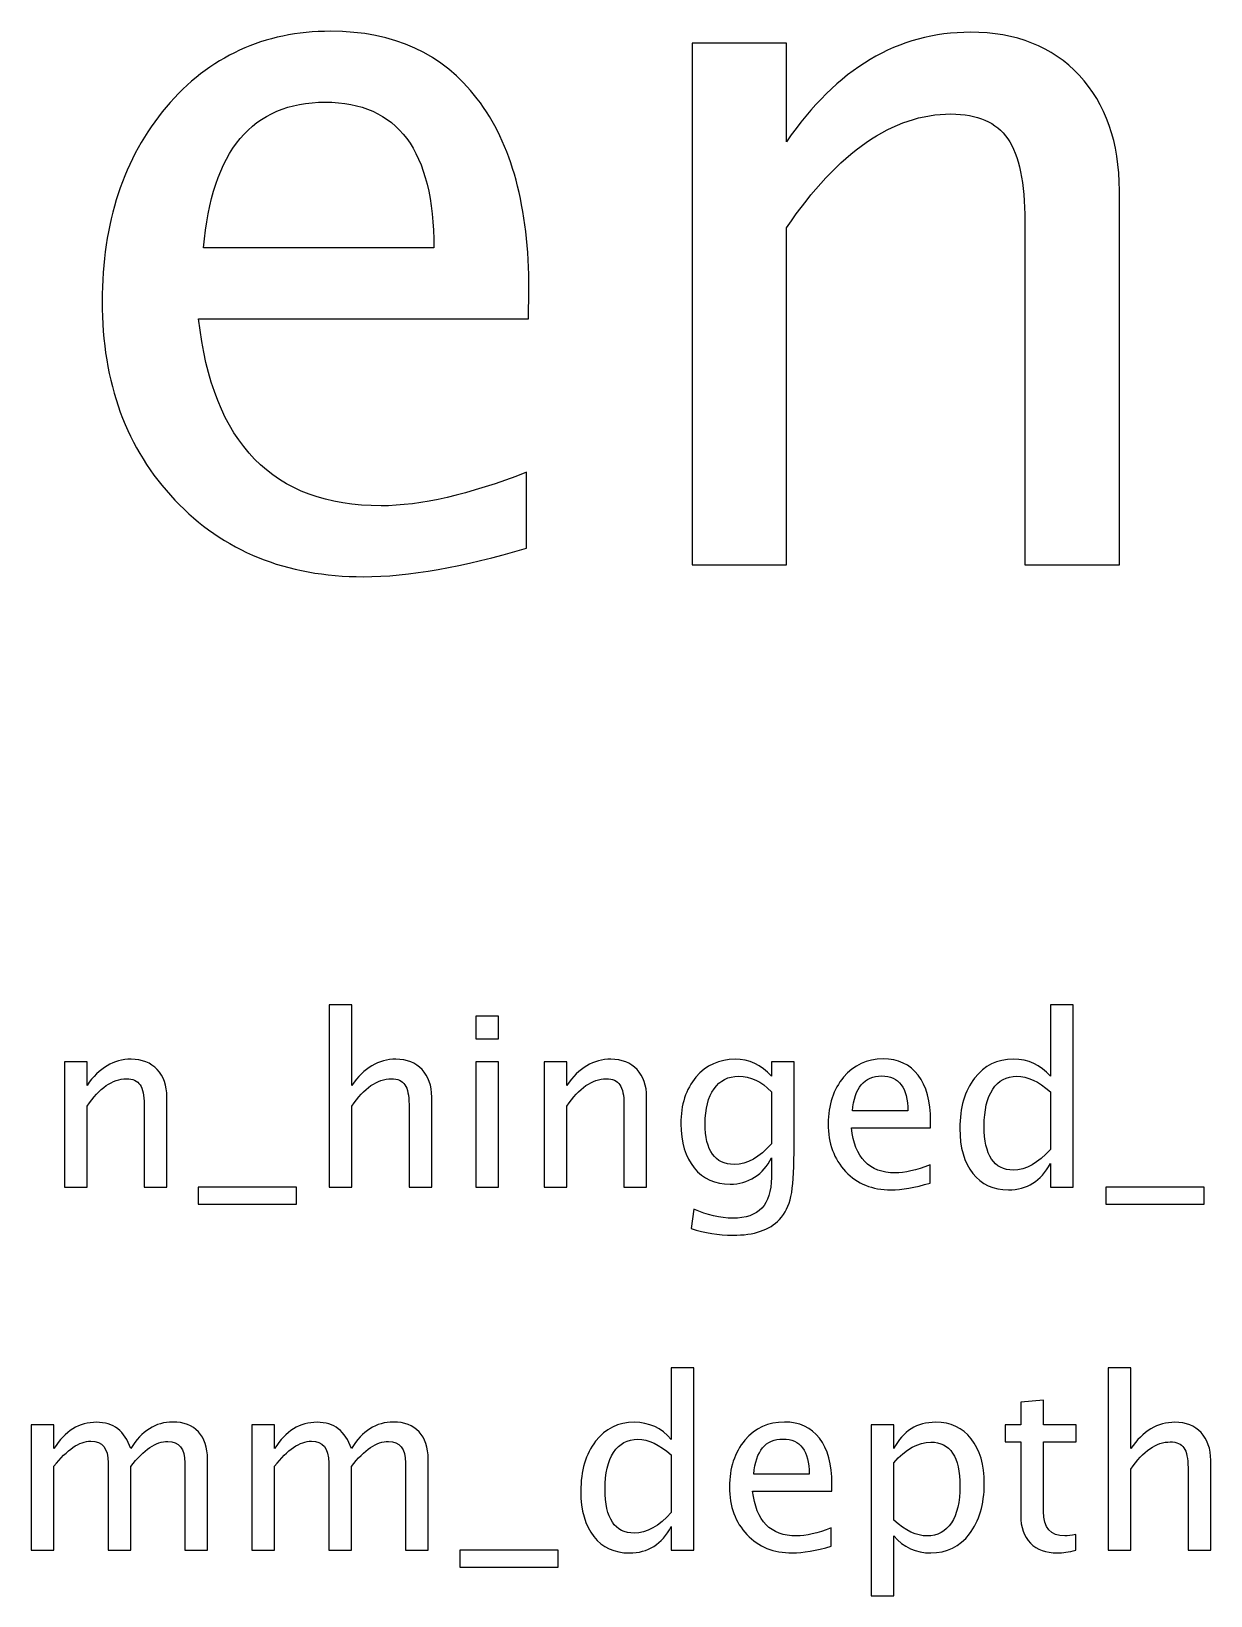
# Model space of a CAD drawing. Header units: centimetres. Extents: x -201 to 63, y -83 to 73.
# Drawn here: x -45.02 to -38.69, y 52.42 to 60.83 of the extents above; entities that cross this region are included whole.
import ezdxf

# ---------------------------------------------------------------- set-up
doc = ezdxf.new("R2010")
doc.units = ezdxf.units.CM
doc.header["$MEASUREMENT"] = 0
doc.layers.add('Layer 1', color=7, linetype='Continuous')

msp = doc.modelspace()

# ---------------------------------------------------------------- linework, layer by layer
at = {"layer": 'Layer 1'}
for points, knots in [([(-42.36255, 58.05002), (-42.70386, 57.94771), (-42.99579, 57.89656), (-43.2392, 57.89656), (-43.2392, 57.89656), (-43.6546, 57.89656), (-43.99238, 58.03414), (-44.25256, 58.30843), (-44.25256, 58.30843), (-44.51273, 58.58271), (-44.64326, 58.93814), (-44.64326, 59.37558), (-44.64326, 59.37558), (-44.64326, 59.7998), (-44.52861, 60.14817), (-44.29842, 60.42069), (-44.29842, 60.42069), (-44.06823, 60.69233), (-43.77366, 60.82815), (-43.41471, 60.82815), (-43.41471, 60.82815), (-43.07516, 60.82815), (-42.81234, 60.70732), (-42.62713, 60.46567), (-42.62713, 60.46567), (-42.44193, 60.22401), (-42.34932, 59.88182), (-42.34932, 59.4382), (-42.34932, 59.4382), (-42.34932, 59.4382), (-42.35197, 59.28298), (-42.35197, 59.28298), (-42.35197, 59.28298), (-42.35197, 59.28298), (-44.12468, 59.28298), (-44.12468, 59.28298), (-44.12468, 59.28298), (-44.05059, 58.6127), (-43.72339, 58.27756), (-43.14395, 58.27756), (-43.14395, 58.27756), (-42.9314, 58.27756), (-42.67123, 58.33753), (-42.36255, 58.45748), (-42.36255, 58.45748), (-42.36255, 58.45748), (-42.36255, 58.05002), (-42.36255, 58.05002)], [0, 0, 0, 0, 0.0769231, 0.0769231, 0.0769231, 0.0769231, 0.1538462, 0.1538462, 0.1538462, 0.1538462, 0.2307692, 0.2307692, 0.2307692, 0.2307692, 0.3076923, 0.3076923, 0.3076923, 0.3076923, 0.3846154, 0.3846154, 0.3846154, 0.3846154, 0.4615385, 0.4615385, 0.4615385, 0.4615385, 0.5384615, 0.5384615, 0.5384615, 0.5384615, 0.6153846, 0.6153846, 0.6153846, 0.6153846, 0.6923077, 0.6923077, 0.6923077, 0.6923077, 0.7692308, 0.7692308, 0.7692308, 0.7692308, 0.8461538, 0.8461538, 0.8461538, 0.8461538, 1, 1, 1, 1]), ([(-41.47267, 57.96006), (-41.47267, 57.96006), (-41.47267, 60.76465), (-41.47267, 60.76465), (-41.47267, 60.76465), (-41.47267, 60.76465), (-40.96467, 60.76465), (-40.96467, 60.76465), (-40.96467, 60.76465), (-40.96467, 60.76465), (-40.96467, 60.2346), (-40.96467, 60.2346), (-40.96467, 60.2346), (-40.69568, 60.62706), (-40.36583, 60.82285), (-39.97601, 60.82285), (-39.97601, 60.82285), (-39.73083, 60.82285), (-39.53592, 60.74612), (-39.39216, 60.59178), (-39.39216, 60.59178), (-39.2484, 60.43833), (-39.17608, 60.23107), (-39.17608, 59.97178), (-39.17608, 59.97178), (-39.17608, 59.97178), (-39.17608, 57.96006), (-39.17608, 57.96006), (-39.17608, 57.96006), (-39.17608, 57.96006), (-39.68409, 57.96006), (-39.68409, 57.96006), (-39.68409, 57.96006), (-39.68409, 57.96006), (-39.68409, 59.80597), (-39.68409, 59.80597), (-39.68409, 59.80597), (-39.68409, 60.01411), (-39.71495, 60.16228), (-39.77581, 60.25047), (-39.77581, 60.25047), (-39.83754, 60.33955), (-39.93897, 60.38364), (-40.08096, 60.38364), (-40.08096, 60.38364), (-40.39317, 60.38364), (-40.68774, 60.17992), (-40.96467, 59.77246), (-40.96467, 59.77246), (-40.96467, 59.77246), (-40.96467, 57.96006), (-40.96467, 57.96006), (-40.96467, 57.96006), (-40.96467, 57.96006), (-41.47267, 57.96006), (-41.47267, 57.96006)], [0, 0, 0, 0, 0.0666667, 0.0666667, 0.0666667, 0.0666667, 0.1333333, 0.1333333, 0.1333333, 0.1333333, 0.2, 0.2, 0.2, 0.2, 0.2666667, 0.2666667, 0.2666667, 0.2666667, 0.3333333, 0.3333333, 0.3333333, 0.3333333, 0.4, 0.4, 0.4, 0.4, 0.4666667, 0.4666667, 0.4666667, 0.4666667, 0.5333333, 0.5333333, 0.5333333, 0.5333333, 0.6, 0.6, 0.6, 0.6, 0.6666667, 0.6666667, 0.6666667, 0.6666667, 0.7333333, 0.7333333, 0.7333333, 0.7333333, 0.8, 0.8, 0.8, 0.8, 0.8666667, 0.8666667, 0.8666667, 0.8666667, 1, 1, 1, 1]), ([(-44.09822, 59.66398), (-44.09822, 59.66398), (-42.85997, 59.66398), (-42.85997, 59.66398), (-42.85997, 59.66398), (-42.85997, 60.18609), (-43.05488, 60.44714), (-43.44381, 60.44714), (-43.44381, 60.44714), (-43.8354, 60.44714), (-44.05324, 60.18609), (-44.09822, 59.66398)], [0, 0, 0, 0, 0.25, 0.25, 0.25, 0.25, 0.5, 0.5, 0.5, 0.5, 1, 1, 1, 1]), ([(-43.42308, 54.61574), (-43.42308, 54.61574), (-43.42308, 55.59491), (-43.42308, 55.59491), (-43.42308, 55.59491), (-43.42308, 55.59491), (-43.30116, 55.59491), (-43.30116, 55.59491), (-43.30116, 55.59491), (-43.30116, 55.59491), (-43.30116, 55.16163), (-43.30116, 55.16163), (-43.30116, 55.16163), (-43.2366, 55.25582), (-43.15744, 55.30281), (-43.06388, 55.30281), (-43.06388, 55.30281), (-43.00504, 55.30281), (-42.95826, 55.2844), (-42.92376, 55.24735), (-42.92376, 55.24735), (-42.88926, 55.21052), (-42.8719, 55.16078), (-42.8719, 55.09855), (-42.8719, 55.09855), (-42.8719, 55.09855), (-42.8719, 54.61574), (-42.8719, 54.61574), (-42.8719, 54.61574), (-42.8719, 54.61574), (-42.99382, 54.61574), (-42.99382, 54.61574), (-42.99382, 54.61574), (-42.99382, 54.61574), (-42.99382, 55.05876), (-42.99382, 55.05876), (-42.99382, 55.05876), (-42.99382, 55.10871), (-43.00123, 55.14427), (-43.01583, 55.16544), (-43.01583, 55.16544), (-43.03065, 55.18682), (-43.05499, 55.1974), (-43.08907, 55.1974), (-43.08907, 55.1974), (-43.164, 55.1974), (-43.2347, 55.14851), (-43.30116, 55.05072), (-43.30116, 55.05072), (-43.30116, 55.05072), (-43.30116, 54.61574), (-43.30116, 54.61574), (-43.30116, 54.61574), (-43.30116, 54.61574), (-43.42308, 54.61574), (-43.42308, 54.61574)], [0, 0, 0, 0, 0.0666667, 0.0666667, 0.0666667, 0.0666667, 0.1333333, 0.1333333, 0.1333333, 0.1333333, 0.2, 0.2, 0.2, 0.2, 0.2666667, 0.2666667, 0.2666667, 0.2666667, 0.3333333, 0.3333333, 0.3333333, 0.3333333, 0.4, 0.4, 0.4, 0.4, 0.4666667, 0.4666667, 0.4666667, 0.4666667, 0.5333333, 0.5333333, 0.5333333, 0.5333333, 0.6, 0.6, 0.6, 0.6, 0.6666667, 0.6666667, 0.6666667, 0.6666667, 0.7333333, 0.7333333, 0.7333333, 0.7333333, 0.8, 0.8, 0.8, 0.8, 0.8666667, 0.8666667, 0.8666667, 0.8666667, 1, 1, 1, 1]), ([(-39.54703, 54.61574), (-39.54703, 54.61574), (-39.54703, 54.74211), (-39.54703, 54.74211), (-39.54703, 54.74211), (-39.59677, 54.6477), (-39.6717, 54.6005), (-39.77182, 54.6005), (-39.77182, 54.6005), (-39.8531, 54.6005), (-39.91702, 54.62992), (-39.96359, 54.68898), (-39.96359, 54.68898), (-40.01016, 54.74803), (-40.03344, 54.82868), (-40.03344, 54.93091), (-40.03344, 54.93091), (-40.03344, 55.04267), (-40.00698, 55.13263), (-39.95428, 55.20079), (-39.95428, 55.20079), (-39.90136, 55.26873), (-39.83193, 55.30281), (-39.74578, 55.30281), (-39.74578, 55.30281), (-39.66599, 55.30281), (-39.59952, 55.27233), (-39.54703, 55.21116), (-39.54703, 55.21116), (-39.54703, 55.21116), (-39.54703, 55.59491), (-39.54703, 55.59491), (-39.54703, 55.59491), (-39.54703, 55.59491), (-39.42511, 55.59491), (-39.42511, 55.59491), (-39.42511, 55.59491), (-39.42511, 55.59491), (-39.42511, 54.61574), (-39.42511, 54.61574), (-39.42511, 54.61574), (-39.42511, 54.61574), (-39.54703, 54.61574), (-39.54703, 54.61574)], [0, 0, 0, 0, 0.0833333, 0.0833333, 0.0833333, 0.0833333, 0.1666667, 0.1666667, 0.1666667, 0.1666667, 0.25, 0.25, 0.25, 0.25, 0.3333333, 0.3333333, 0.3333333, 0.3333333, 0.4166667, 0.4166667, 0.4166667, 0.4166667, 0.5, 0.5, 0.5, 0.5, 0.5833333, 0.5833333, 0.5833333, 0.5833333, 0.6666667, 0.6666667, 0.6666667, 0.6666667, 0.75, 0.75, 0.75, 0.75, 0.8333333, 0.8333333, 0.8333333, 0.8333333, 1, 1, 1, 1]), ([(-42.63483, 55.41203), (-42.63483, 55.41203), (-42.63483, 55.53395), (-42.63483, 55.53395), (-42.63483, 55.53395), (-42.63483, 55.53395), (-42.51291, 55.53395), (-42.51291, 55.53395), (-42.51291, 55.53395), (-42.51291, 55.53395), (-42.51291, 55.41203), (-42.51291, 55.41203), (-42.51291, 55.41203), (-42.51291, 55.41203), (-42.63483, 55.41203), (-42.63483, 55.41203)], [0, 0, 0, 0, 0.2, 0.2, 0.2, 0.2, 0.4, 0.4, 0.4, 0.4, 0.6, 0.6, 0.6, 0.6, 1, 1, 1, 1]), ([(-44.84633, 54.61574), (-44.84633, 54.61574), (-44.84633, 55.28884), (-44.84633, 55.28884), (-44.84633, 55.28884), (-44.84633, 55.28884), (-44.72441, 55.28884), (-44.72441, 55.28884), (-44.72441, 55.28884), (-44.72441, 55.28884), (-44.72441, 55.16163), (-44.72441, 55.16163), (-44.72441, 55.16163), (-44.65985, 55.25582), (-44.58069, 55.30281), (-44.48713, 55.30281), (-44.48713, 55.30281), (-44.42829, 55.30281), (-44.38151, 55.2844), (-44.34701, 55.24735), (-44.34701, 55.24735), (-44.31251, 55.21052), (-44.29515, 55.16078), (-44.29515, 55.09855), (-44.29515, 55.09855), (-44.29515, 55.09855), (-44.29515, 54.61574), (-44.29515, 54.61574), (-44.29515, 54.61574), (-44.29515, 54.61574), (-44.41707, 54.61574), (-44.41707, 54.61574), (-44.41707, 54.61574), (-44.41707, 54.61574), (-44.41707, 55.05876), (-44.41707, 55.05876), (-44.41707, 55.05876), (-44.41707, 55.10871), (-44.42448, 55.14427), (-44.43908, 55.16544), (-44.43908, 55.16544), (-44.4539, 55.18682), (-44.47824, 55.1974), (-44.51232, 55.1974), (-44.51232, 55.1974), (-44.58725, 55.1974), (-44.65795, 55.14851), (-44.72441, 55.05072), (-44.72441, 55.05072), (-44.72441, 55.05072), (-44.72441, 54.61574), (-44.72441, 54.61574), (-44.72441, 54.61574), (-44.72441, 54.61574), (-44.84633, 54.61574), (-44.84633, 54.61574)], [0, 0, 0, 0, 0.0666667, 0.0666667, 0.0666667, 0.0666667, 0.1333333, 0.1333333, 0.1333333, 0.1333333, 0.2, 0.2, 0.2, 0.2, 0.2666667, 0.2666667, 0.2666667, 0.2666667, 0.3333333, 0.3333333, 0.3333333, 0.3333333, 0.4, 0.4, 0.4, 0.4, 0.4666667, 0.4666667, 0.4666667, 0.4666667, 0.5333333, 0.5333333, 0.5333333, 0.5333333, 0.6, 0.6, 0.6, 0.6, 0.6666667, 0.6666667, 0.6666667, 0.6666667, 0.7333333, 0.7333333, 0.7333333, 0.7333333, 0.8, 0.8, 0.8, 0.8, 0.8666667, 0.8666667, 0.8666667, 0.8666667, 1, 1, 1, 1]), ([(-42.63483, 54.61574), (-42.63483, 54.61574), (-42.63483, 55.28884), (-42.63483, 55.28884), (-42.63483, 55.28884), (-42.63483, 55.28884), (-42.51291, 55.28884), (-42.51291, 55.28884), (-42.51291, 55.28884), (-42.51291, 55.28884), (-42.51291, 54.61574), (-42.51291, 54.61574), (-42.51291, 54.61574), (-42.51291, 54.61574), (-42.63483, 54.61574), (-42.63483, 54.61574)], [0, 0, 0, 0, 0.2, 0.2, 0.2, 0.2, 0.4, 0.4, 0.4, 0.4, 0.6, 0.6, 0.6, 0.6, 1, 1, 1, 1]), ([(-42.2678, 54.61574), (-42.2678, 54.61574), (-42.2678, 55.28884), (-42.2678, 55.28884), (-42.2678, 55.28884), (-42.2678, 55.28884), (-42.14588, 55.28884), (-42.14588, 55.28884), (-42.14588, 55.28884), (-42.14588, 55.28884), (-42.14588, 55.16163), (-42.14588, 55.16163), (-42.14588, 55.16163), (-42.08132, 55.25582), (-42.00216, 55.30281), (-41.9086, 55.30281), (-41.9086, 55.30281), (-41.84976, 55.30281), (-41.80298, 55.2844), (-41.76848, 55.24735), (-41.76848, 55.24735), (-41.73398, 55.21052), (-41.71662, 55.16078), (-41.71662, 55.09855), (-41.71662, 55.09855), (-41.71662, 55.09855), (-41.71662, 54.61574), (-41.71662, 54.61574), (-41.71662, 54.61574), (-41.71662, 54.61574), (-41.83854, 54.61574), (-41.83854, 54.61574), (-41.83854, 54.61574), (-41.83854, 54.61574), (-41.83854, 55.05876), (-41.83854, 55.05876), (-41.83854, 55.05876), (-41.83854, 55.10871), (-41.84595, 55.14427), (-41.86055, 55.16544), (-41.86055, 55.16544), (-41.87537, 55.18682), (-41.89971, 55.1974), (-41.93379, 55.1974), (-41.93379, 55.1974), (-42.00872, 55.1974), (-42.07942, 55.14851), (-42.14588, 55.05072), (-42.14588, 55.05072), (-42.14588, 55.05072), (-42.14588, 54.61574), (-42.14588, 54.61574), (-42.14588, 54.61574), (-42.14588, 54.61574), (-42.2678, 54.61574), (-42.2678, 54.61574)], [0, 0, 0, 0, 0.0666667, 0.0666667, 0.0666667, 0.0666667, 0.1333333, 0.1333333, 0.1333333, 0.1333333, 0.2, 0.2, 0.2, 0.2, 0.2666667, 0.2666667, 0.2666667, 0.2666667, 0.3333333, 0.3333333, 0.3333333, 0.3333333, 0.4, 0.4, 0.4, 0.4, 0.4666667, 0.4666667, 0.4666667, 0.4666667, 0.5333333, 0.5333333, 0.5333333, 0.5333333, 0.6, 0.6, 0.6, 0.6, 0.6666667, 0.6666667, 0.6666667, 0.6666667, 0.7333333, 0.7333333, 0.7333333, 0.7333333, 0.8, 0.8, 0.8, 0.8, 0.8666667, 0.8666667, 0.8666667, 0.8666667, 1, 1, 1, 1]), ([(-41.47701, 54.39222), (-41.47701, 54.39222), (-41.46262, 54.49763), (-41.46262, 54.49763), (-41.46262, 54.49763), (-41.39192, 54.46461), (-41.32186, 54.4481), (-41.25264, 54.4481), (-41.25264, 54.4481), (-41.11527, 54.4481), (-41.04648, 54.52091), (-41.04648, 54.66633), (-41.04648, 54.66633), (-41.04648, 54.66633), (-41.04648, 54.77216), (-41.04648, 54.77216), (-41.04648, 54.77216), (-41.06765, 54.7275), (-41.0977, 54.693), (-41.13686, 54.66823), (-41.13686, 54.66823), (-41.17602, 54.64347), (-41.21962, 54.63098), (-41.26767, 54.63098), (-41.26767, 54.63098), (-41.34916, 54.63098), (-41.41372, 54.66019), (-41.46135, 54.71861), (-41.46135, 54.71861), (-41.50897, 54.77703), (-41.53289, 54.85619), (-41.53289, 54.9561), (-41.53289, 54.9561), (-41.53289, 55.05834), (-41.5058, 55.14173), (-41.45161, 55.20629), (-41.45161, 55.20629), (-41.39721, 55.27064), (-41.32715, 55.30281), (-41.241, 55.30281), (-41.241, 55.30281), (-41.16565, 55.30281), (-41.10067, 55.27233), (-41.04648, 55.21116), (-41.04648, 55.21116), (-41.04648, 55.21116), (-41.04648, 55.28884), (-41.04648, 55.28884), (-41.04648, 55.28884), (-41.04648, 55.28884), (-40.92456, 55.28884), (-40.92456, 55.28884), (-40.92456, 55.28884), (-40.92456, 55.28884), (-40.92456, 54.79947), (-40.92456, 54.79947), (-40.92456, 54.79947), (-40.92456, 54.69427), (-40.93006, 54.61638), (-40.94107, 54.56579), (-40.94107, 54.56579), (-40.95186, 54.5152), (-40.97261, 54.47371), (-41.00266, 54.44154), (-41.00266, 54.44154), (-41.056, 54.38502), (-41.1394, 54.35666), (-41.25264, 54.35666), (-41.25264, 54.35666), (-41.33032, 54.35666), (-41.40504, 54.36851), (-41.47701, 54.39222)], [0, 0, 0, 0, 0.0526316, 0.0526316, 0.0526316, 0.0526316, 0.1052632, 0.1052632, 0.1052632, 0.1052632, 0.1578947, 0.1578947, 0.1578947, 0.1578947, 0.2105263, 0.2105263, 0.2105263, 0.2105263, 0.2631579, 0.2631579, 0.2631579, 0.2631579, 0.3157895, 0.3157895, 0.3157895, 0.3157895, 0.3684211, 0.3684211, 0.3684211, 0.3684211, 0.4210526, 0.4210526, 0.4210526, 0.4210526, 0.4736842, 0.4736842, 0.4736842, 0.4736842, 0.5263158, 0.5263158, 0.5263158, 0.5263158, 0.5789474, 0.5789474, 0.5789474, 0.5789474, 0.6315789, 0.6315789, 0.6315789, 0.6315789, 0.6842105, 0.6842105, 0.6842105, 0.6842105, 0.7368421, 0.7368421, 0.7368421, 0.7368421, 0.7894737, 0.7894737, 0.7894737, 0.7894737, 0.8421053, 0.8421053, 0.8421053, 0.8421053, 0.8947368, 0.8947368, 0.8947368, 0.8947368, 1, 1, 1, 1]), ([(-40.19367, 54.63733), (-40.27558, 54.61278), (-40.34565, 54.6005), (-40.40407, 54.6005), (-40.40407, 54.6005), (-40.50376, 54.6005), (-40.58483, 54.63352), (-40.64727, 54.69935), (-40.64727, 54.69935), (-40.70971, 54.76518), (-40.74104, 54.85048), (-40.74104, 54.95547), (-40.74104, 54.95547), (-40.74104, 55.05728), (-40.71352, 55.14089), (-40.65828, 55.20629), (-40.65828, 55.20629), (-40.60303, 55.27148), (-40.53234, 55.30408), (-40.44619, 55.30408), (-40.44619, 55.30408), (-40.3647, 55.30408), (-40.30162, 55.27508), (-40.25717, 55.21709), (-40.25717, 55.21709), (-40.21272, 55.15909), (-40.19049, 55.07696), (-40.19049, 54.97049), (-40.19049, 54.97049), (-40.19049, 54.97049), (-40.19113, 54.93324), (-40.19113, 54.93324), (-40.19113, 54.93324), (-40.19113, 54.93324), (-40.61658, 54.93324), (-40.61658, 54.93324), (-40.61658, 54.93324), (-40.5988, 54.77237), (-40.52027, 54.69194), (-40.38121, 54.69194), (-40.38121, 54.69194), (-40.33019, 54.69194), (-40.26775, 54.70633), (-40.19367, 54.73512), (-40.19367, 54.73512), (-40.19367, 54.73512), (-40.19367, 54.63733), (-40.19367, 54.63733)], [0, 0, 0, 0, 0.0769231, 0.0769231, 0.0769231, 0.0769231, 0.1538462, 0.1538462, 0.1538462, 0.1538462, 0.2307692, 0.2307692, 0.2307692, 0.2307692, 0.3076923, 0.3076923, 0.3076923, 0.3076923, 0.3846154, 0.3846154, 0.3846154, 0.3846154, 0.4615385, 0.4615385, 0.4615385, 0.4615385, 0.5384615, 0.5384615, 0.5384615, 0.5384615, 0.6153846, 0.6153846, 0.6153846, 0.6153846, 0.6923077, 0.6923077, 0.6923077, 0.6923077, 0.7692308, 0.7692308, 0.7692308, 0.7692308, 0.8461538, 0.8461538, 0.8461538, 0.8461538, 1, 1, 1, 1]), ([(-41.04648, 54.84857), (-41.04648, 54.84857), (-41.04648, 55.12776), (-41.04648, 55.12776), (-41.04648, 55.12776), (-41.10024, 55.18343), (-41.15887, 55.21137), (-41.22216, 55.21137), (-41.22216, 55.21137), (-41.27847, 55.21137), (-41.32249, 55.18893), (-41.35424, 55.14385), (-41.35424, 55.14385), (-41.3862, 55.09898), (-41.40208, 55.03653), (-41.40208, 54.95695), (-41.40208, 54.95695), (-41.40208, 54.81069), (-41.35022, 54.73766), (-41.24629, 54.73766), (-41.24629, 54.73766), (-41.1756, 54.73766), (-41.10892, 54.7747), (-41.04648, 54.84857)], [0, 0, 0, 0, 0.1428571, 0.1428571, 0.1428571, 0.1428571, 0.2857143, 0.2857143, 0.2857143, 0.2857143, 0.4285714, 0.4285714, 0.4285714, 0.4285714, 0.5714286, 0.5714286, 0.5714286, 0.5714286, 0.7142857, 0.7142857, 0.7142857, 0.7142857, 1, 1, 1, 1]), ([(-40.61023, 55.02468), (-40.61023, 55.02468), (-40.31305, 55.02468), (-40.31305, 55.02468), (-40.31305, 55.02468), (-40.31305, 55.14999), (-40.35983, 55.21264), (-40.45317, 55.21264), (-40.45317, 55.21264), (-40.54715, 55.21264), (-40.59943, 55.14999), (-40.61023, 55.02468)], [0, 0, 0, 0, 0.25, 0.25, 0.25, 0.25, 0.5, 0.5, 0.5, 0.5, 1, 1, 1, 1]), ([(-39.54703, 55.12776), (-39.61032, 55.18343), (-39.67022, 55.21137), (-39.72695, 55.21137), (-39.72695, 55.21137), (-39.78283, 55.21137), (-39.82601, 55.18809), (-39.8567, 55.14131), (-39.8567, 55.14131), (-39.88739, 55.09474), (-39.90263, 55.0287), (-39.90263, 54.94319), (-39.90263, 54.94319), (-39.90263, 54.78592), (-39.85056, 54.70718), (-39.74621, 54.70718), (-39.74621, 54.70718), (-39.67847, 54.70718), (-39.61201, 54.74422), (-39.54703, 54.81809), (-39.54703, 54.81809), (-39.54703, 54.81809), (-39.54703, 55.12776), (-39.54703, 55.12776)], [0, 0, 0, 0, 0.1428571, 0.1428571, 0.1428571, 0.1428571, 0.2857143, 0.2857143, 0.2857143, 0.2857143, 0.4285714, 0.4285714, 0.4285714, 0.4285714, 0.5714286, 0.5714286, 0.5714286, 0.5714286, 0.7142857, 0.7142857, 0.7142857, 0.7142857, 1, 1, 1, 1]), ([(-44.12666, 54.5243), (-44.12666, 54.5243), (-44.12666, 54.61574), (-44.12666, 54.61574), (-44.12666, 54.61574), (-44.12666, 54.61574), (-43.59834, 54.61574), (-43.59834, 54.61574), (-43.59834, 54.61574), (-43.59834, 54.61574), (-43.59834, 54.5243), (-43.59834, 54.5243), (-43.59834, 54.5243), (-43.59834, 54.5243), (-44.12666, 54.5243), (-44.12666, 54.5243)], [0, 0, 0, 0, 0.2, 0.2, 0.2, 0.2, 0.4, 0.4, 0.4, 0.4, 0.6, 0.6, 0.6, 0.6, 1, 1, 1, 1]), ([(-39.24943, 54.5243), (-39.24943, 54.5243), (-39.24943, 54.61574), (-39.24943, 54.61574), (-39.24943, 54.61574), (-39.24943, 54.61574), (-38.72111, 54.61574), (-38.72111, 54.61574), (-38.72111, 54.61574), (-38.72111, 54.61574), (-38.72111, 54.5243), (-38.72111, 54.5243), (-38.72111, 54.5243), (-38.72111, 54.5243), (-39.24943, 54.5243), (-39.24943, 54.5243)], [0, 0, 0, 0, 0.2, 0.2, 0.2, 0.2, 0.4, 0.4, 0.4, 0.4, 0.6, 0.6, 0.6, 0.6, 1, 1, 1, 1]), ([(-41.58432, 52.66417), (-41.58432, 52.66417), (-41.58432, 52.79054), (-41.58432, 52.79054), (-41.58432, 52.79054), (-41.63406, 52.69613), (-41.70899, 52.64893), (-41.80911, 52.64893), (-41.80911, 52.64893), (-41.89039, 52.64893), (-41.95431, 52.67835), (-42.00088, 52.73741), (-42.00088, 52.73741), (-42.04745, 52.79646), (-42.07073, 52.87711), (-42.07073, 52.97934), (-42.07073, 52.97934), (-42.07073, 53.0911), (-42.04427, 53.18106), (-41.99157, 53.24922), (-41.99157, 53.24922), (-41.93865, 53.31716), (-41.86922, 53.35124), (-41.78307, 53.35124), (-41.78307, 53.35124), (-41.70328, 53.35124), (-41.63681, 53.32076), (-41.58432, 53.25959), (-41.58432, 53.25959), (-41.58432, 53.25959), (-41.58432, 53.64334), (-41.58432, 53.64334), (-41.58432, 53.64334), (-41.58432, 53.64334), (-41.4624, 53.64334), (-41.4624, 53.64334), (-41.4624, 53.64334), (-41.4624, 53.64334), (-41.4624, 52.66417), (-41.4624, 52.66417), (-41.4624, 52.66417), (-41.4624, 52.66417), (-41.58432, 52.66417), (-41.58432, 52.66417)], [0, 0, 0, 0, 0.0833333, 0.0833333, 0.0833333, 0.0833333, 0.1666667, 0.1666667, 0.1666667, 0.1666667, 0.25, 0.25, 0.25, 0.25, 0.3333333, 0.3333333, 0.3333333, 0.3333333, 0.4166667, 0.4166667, 0.4166667, 0.4166667, 0.5, 0.5, 0.5, 0.5, 0.5833333, 0.5833333, 0.5833333, 0.5833333, 0.6666667, 0.6666667, 0.6666667, 0.6666667, 0.75, 0.75, 0.75, 0.75, 0.8333333, 0.8333333, 0.8333333, 0.8333333, 1, 1, 1, 1]), ([(-39.23631, 52.66417), (-39.23631, 52.66417), (-39.23631, 53.64334), (-39.23631, 53.64334), (-39.23631, 53.64334), (-39.23631, 53.64334), (-39.11439, 53.64334), (-39.11439, 53.64334), (-39.11439, 53.64334), (-39.11439, 53.64334), (-39.11439, 53.21006), (-39.11439, 53.21006), (-39.11439, 53.21006), (-39.04983, 53.30425), (-38.97067, 53.35124), (-38.87711, 53.35124), (-38.87711, 53.35124), (-38.81827, 53.35124), (-38.77149, 53.33283), (-38.73699, 53.29578), (-38.73699, 53.29578), (-38.70249, 53.25895), (-38.68513, 53.20921), (-38.68513, 53.14698), (-38.68513, 53.14698), (-38.68513, 53.14698), (-38.68513, 52.66417), (-38.68513, 52.66417), (-38.68513, 52.66417), (-38.68513, 52.66417), (-38.80705, 52.66417), (-38.80705, 52.66417), (-38.80705, 52.66417), (-38.80705, 52.66417), (-38.80705, 53.10719), (-38.80705, 53.10719), (-38.80705, 53.10719), (-38.80705, 53.15714), (-38.81446, 53.1927), (-38.82906, 53.21387), (-38.82906, 53.21387), (-38.84388, 53.23525), (-38.86822, 53.24583), (-38.9023, 53.24583), (-38.9023, 53.24583), (-38.97723, 53.24583), (-39.04793, 53.19694), (-39.11439, 53.09915), (-39.11439, 53.09915), (-39.11439, 53.09915), (-39.11439, 52.66417), (-39.11439, 52.66417), (-39.11439, 52.66417), (-39.11439, 52.66417), (-39.23631, 52.66417), (-39.23631, 52.66417)], [0, 0, 0, 0, 0.0666667, 0.0666667, 0.0666667, 0.0666667, 0.1333333, 0.1333333, 0.1333333, 0.1333333, 0.2, 0.2, 0.2, 0.2, 0.2666667, 0.2666667, 0.2666667, 0.2666667, 0.3333333, 0.3333333, 0.3333333, 0.3333333, 0.4, 0.4, 0.4, 0.4, 0.4666667, 0.4666667, 0.4666667, 0.4666667, 0.5333333, 0.5333333, 0.5333333, 0.5333333, 0.6, 0.6, 0.6, 0.6, 0.6666667, 0.6666667, 0.6666667, 0.6666667, 0.7333333, 0.7333333, 0.7333333, 0.7333333, 0.8, 0.8, 0.8, 0.8, 0.8666667, 0.8666667, 0.8666667, 0.8666667, 1, 1, 1, 1]), ([(-39.4103, 52.66438), (-39.44798, 52.65401), (-39.48078, 52.64893), (-39.50851, 52.64893), (-39.50851, 52.64893), (-39.57074, 52.64893), (-39.61921, 52.66671), (-39.65393, 52.70227), (-39.65393, 52.70227), (-39.68885, 52.73783), (-39.70621, 52.78715), (-39.70621, 52.85044), (-39.70621, 52.85044), (-39.70621, 52.85044), (-39.70621, 53.24583), (-39.70621, 53.24583), (-39.70621, 53.24583), (-39.70621, 53.24583), (-39.79045, 53.24583), (-39.79045, 53.24583), (-39.79045, 53.24583), (-39.79045, 53.24583), (-39.79045, 53.33727), (-39.79045, 53.33727), (-39.79045, 53.33727), (-39.79045, 53.33727), (-39.70621, 53.33727), (-39.70621, 53.33727), (-39.70621, 53.33727), (-39.70621, 53.33727), (-39.70621, 53.45898), (-39.70621, 53.45898), (-39.70621, 53.45898), (-39.70621, 53.45898), (-39.58429, 53.47062), (-39.58429, 53.47062), (-39.58429, 53.47062), (-39.58429, 53.47062), (-39.58429, 53.33727), (-39.58429, 53.33727), (-39.58429, 53.33727), (-39.58429, 53.33727), (-39.40776, 53.33727), (-39.40776, 53.33727), (-39.40776, 53.33727), (-39.40776, 53.33727), (-39.40776, 53.24583), (-39.40776, 53.24583), (-39.40776, 53.24583), (-39.40776, 53.24583), (-39.58429, 53.24583), (-39.58429, 53.24583), (-39.58429, 53.24583), (-39.58429, 53.24583), (-39.58429, 52.87245), (-39.58429, 52.87245), (-39.58429, 52.87245), (-39.58429, 52.7844), (-39.54598, 52.74037), (-39.46957, 52.74037), (-39.46957, 52.74037), (-39.45327, 52.74037), (-39.43358, 52.74312), (-39.4103, 52.74841), (-39.4103, 52.74841), (-39.4103, 52.74841), (-39.4103, 52.66438), (-39.4103, 52.66438)], [0, 0, 0, 0, 0.0555556, 0.0555556, 0.0555556, 0.0555556, 0.1111111, 0.1111111, 0.1111111, 0.1111111, 0.1666667, 0.1666667, 0.1666667, 0.1666667, 0.2222222, 0.2222222, 0.2222222, 0.2222222, 0.2777778, 0.2777778, 0.2777778, 0.2777778, 0.3333333, 0.3333333, 0.3333333, 0.3333333, 0.3888889, 0.3888889, 0.3888889, 0.3888889, 0.4444444, 0.4444444, 0.4444444, 0.4444444, 0.5, 0.5, 0.5, 0.5, 0.5555556, 0.5555556, 0.5555556, 0.5555556, 0.6111111, 0.6111111, 0.6111111, 0.6111111, 0.6666667, 0.6666667, 0.6666667, 0.6666667, 0.7222222, 0.7222222, 0.7222222, 0.7222222, 0.7777778, 0.7777778, 0.7777778, 0.7777778, 0.8333333, 0.8333333, 0.8333333, 0.8333333, 0.8888889, 0.8888889, 0.8888889, 0.8888889, 1, 1, 1, 1]), ([(-45.02391, 52.66417), (-45.02391, 52.66417), (-45.02391, 53.33727), (-45.02391, 53.33727), (-45.02391, 53.33727), (-45.02391, 53.33727), (-44.90199, 53.33727), (-44.90199, 53.33727), (-44.90199, 53.33727), (-44.90199, 53.33727), (-44.90199, 53.21006), (-44.90199, 53.21006), (-44.90199, 53.21006), (-44.84251, 53.30425), (-44.76631, 53.35124), (-44.67297, 53.35124), (-44.67297, 53.35124), (-44.58301, 53.35124), (-44.52184, 53.30425), (-44.48924, 53.21006), (-44.48924, 53.21006), (-44.43145, 53.3051), (-44.3561, 53.35251), (-44.2636, 53.35251), (-44.2636, 53.35251), (-44.20455, 53.35251), (-44.15862, 53.33515), (-44.12581, 53.30023), (-44.12581, 53.30023), (-44.093, 53.2653), (-44.07649, 53.21641), (-44.07649, 53.15354), (-44.07649, 53.15354), (-44.07649, 53.15354), (-44.07649, 52.66417), (-44.07649, 52.66417), (-44.07649, 52.66417), (-44.07649, 52.66417), (-44.19841, 52.66417), (-44.19841, 52.66417), (-44.19841, 52.66417), (-44.19841, 52.66417), (-44.19841, 53.13344), (-44.19841, 53.13344), (-44.19841, 53.13344), (-44.19841, 53.21006), (-44.22889, 53.24837), (-44.28985, 53.24837), (-44.28985, 53.24837), (-44.35314, 53.24837), (-44.4196, 53.20371), (-44.48924, 53.11417), (-44.48924, 53.11417), (-44.48924, 53.11417), (-44.48924, 52.66417), (-44.48924, 52.66417), (-44.48924, 52.66417), (-44.48924, 52.66417), (-44.61116, 52.66417), (-44.61116, 52.66417), (-44.61116, 52.66417), (-44.61116, 52.66417), (-44.61116, 53.13386), (-44.61116, 53.13386), (-44.61116, 53.13386), (-44.61116, 53.21112), (-44.64206, 53.24964), (-44.70408, 53.24964), (-44.70408, 53.24964), (-44.76568, 53.24964), (-44.83172, 53.20477), (-44.90199, 53.11481), (-44.90199, 53.11481), (-44.90199, 53.11481), (-44.90199, 52.66417), (-44.90199, 52.66417), (-44.90199, 52.66417), (-44.90199, 52.66417), (-45.02391, 52.66417), (-45.02391, 52.66417)], [0, 0, 0, 0, 0.047619, 0.047619, 0.047619, 0.047619, 0.0952381, 0.0952381, 0.0952381, 0.0952381, 0.1428571, 0.1428571, 0.1428571, 0.1428571, 0.1904762, 0.1904762, 0.1904762, 0.1904762, 0.2380952, 0.2380952, 0.2380952, 0.2380952, 0.2857143, 0.2857143, 0.2857143, 0.2857143, 0.3333333, 0.3333333, 0.3333333, 0.3333333, 0.3809524, 0.3809524, 0.3809524, 0.3809524, 0.4285714, 0.4285714, 0.4285714, 0.4285714, 0.4761905, 0.4761905, 0.4761905, 0.4761905, 0.5238095, 0.5238095, 0.5238095, 0.5238095, 0.5714286, 0.5714286, 0.5714286, 0.5714286, 0.6190476, 0.6190476, 0.6190476, 0.6190476, 0.6666667, 0.6666667, 0.6666667, 0.6666667, 0.7142857, 0.7142857, 0.7142857, 0.7142857, 0.7619048, 0.7619048, 0.7619048, 0.7619048, 0.8095238, 0.8095238, 0.8095238, 0.8095238, 0.8571429, 0.8571429, 0.8571429, 0.8571429, 0.9047619, 0.9047619, 0.9047619, 0.9047619, 1, 1, 1, 1]), ([(-43.83815, 52.66417), (-43.83815, 52.66417), (-43.83815, 53.33727), (-43.83815, 53.33727), (-43.83815, 53.33727), (-43.83815, 53.33727), (-43.71623, 53.33727), (-43.71623, 53.33727), (-43.71623, 53.33727), (-43.71623, 53.33727), (-43.71623, 53.21006), (-43.71623, 53.21006), (-43.71623, 53.21006), (-43.65675, 53.30425), (-43.58055, 53.35124), (-43.48721, 53.35124), (-43.48721, 53.35124), (-43.39725, 53.35124), (-43.33608, 53.30425), (-43.30348, 53.21006), (-43.30348, 53.21006), (-43.24569, 53.3051), (-43.17034, 53.35251), (-43.07784, 53.35251), (-43.07784, 53.35251), (-43.01879, 53.35251), (-42.97286, 53.33515), (-42.94005, 53.30023), (-42.94005, 53.30023), (-42.90724, 53.2653), (-42.89073, 53.21641), (-42.89073, 53.15354), (-42.89073, 53.15354), (-42.89073, 53.15354), (-42.89073, 52.66417), (-42.89073, 52.66417), (-42.89073, 52.66417), (-42.89073, 52.66417), (-43.01265, 52.66417), (-43.01265, 52.66417), (-43.01265, 52.66417), (-43.01265, 52.66417), (-43.01265, 53.13344), (-43.01265, 53.13344), (-43.01265, 53.13344), (-43.01265, 53.21006), (-43.04313, 53.24837), (-43.10409, 53.24837), (-43.10409, 53.24837), (-43.16738, 53.24837), (-43.23384, 53.20371), (-43.30348, 53.11417), (-43.30348, 53.11417), (-43.30348, 53.11417), (-43.30348, 52.66417), (-43.30348, 52.66417), (-43.30348, 52.66417), (-43.30348, 52.66417), (-43.4254, 52.66417), (-43.4254, 52.66417), (-43.4254, 52.66417), (-43.4254, 52.66417), (-43.4254, 53.13386), (-43.4254, 53.13386), (-43.4254, 53.13386), (-43.4254, 53.21112), (-43.4563, 53.24964), (-43.51832, 53.24964), (-43.51832, 53.24964), (-43.57992, 53.24964), (-43.64596, 53.20477), (-43.71623, 53.11481), (-43.71623, 53.11481), (-43.71623, 53.11481), (-43.71623, 52.66417), (-43.71623, 52.66417), (-43.71623, 52.66417), (-43.71623, 52.66417), (-43.83815, 52.66417), (-43.83815, 52.66417)], [0, 0, 0, 0, 0.047619, 0.047619, 0.047619, 0.047619, 0.0952381, 0.0952381, 0.0952381, 0.0952381, 0.1428571, 0.1428571, 0.1428571, 0.1428571, 0.1904762, 0.1904762, 0.1904762, 0.1904762, 0.2380952, 0.2380952, 0.2380952, 0.2380952, 0.2857143, 0.2857143, 0.2857143, 0.2857143, 0.3333333, 0.3333333, 0.3333333, 0.3333333, 0.3809524, 0.3809524, 0.3809524, 0.3809524, 0.4285714, 0.4285714, 0.4285714, 0.4285714, 0.4761905, 0.4761905, 0.4761905, 0.4761905, 0.5238095, 0.5238095, 0.5238095, 0.5238095, 0.5714286, 0.5714286, 0.5714286, 0.5714286, 0.6190476, 0.6190476, 0.6190476, 0.6190476, 0.6666667, 0.6666667, 0.6666667, 0.6666667, 0.7142857, 0.7142857, 0.7142857, 0.7142857, 0.7619048, 0.7619048, 0.7619048, 0.7619048, 0.8095238, 0.8095238, 0.8095238, 0.8095238, 0.8571429, 0.8571429, 0.8571429, 0.8571429, 0.9047619, 0.9047619, 0.9047619, 0.9047619, 1, 1, 1, 1]), ([(-40.72411, 52.68576), (-40.80602, 52.66121), (-40.87609, 52.64893), (-40.93451, 52.64893), (-40.93451, 52.64893), (-41.0342, 52.64893), (-41.11527, 52.68195), (-41.17771, 52.74778), (-41.17771, 52.74778), (-41.24015, 52.81361), (-41.27148, 52.89891), (-41.27148, 53.0039), (-41.27148, 53.0039), (-41.27148, 53.10571), (-41.24396, 53.18932), (-41.18872, 53.25472), (-41.18872, 53.25472), (-41.13347, 53.31991), (-41.06278, 53.35251), (-40.97663, 53.35251), (-40.97663, 53.35251), (-40.89514, 53.35251), (-40.83206, 53.32351), (-40.78761, 53.26552), (-40.78761, 53.26552), (-40.74316, 53.20752), (-40.72093, 53.12539), (-40.72093, 53.01892), (-40.72093, 53.01892), (-40.72093, 53.01892), (-40.72157, 52.98167), (-40.72157, 52.98167), (-40.72157, 52.98167), (-40.72157, 52.98167), (-41.14702, 52.98167), (-41.14702, 52.98167), (-41.14702, 52.98167), (-41.12924, 52.8208), (-41.05071, 52.74037), (-40.91165, 52.74037), (-40.91165, 52.74037), (-40.86063, 52.74037), (-40.79819, 52.75476), (-40.72411, 52.78355), (-40.72411, 52.78355), (-40.72411, 52.78355), (-40.72411, 52.68576), (-40.72411, 52.68576)], [0, 0, 0, 0, 0.0769231, 0.0769231, 0.0769231, 0.0769231, 0.1538462, 0.1538462, 0.1538462, 0.1538462, 0.2307692, 0.2307692, 0.2307692, 0.2307692, 0.3076923, 0.3076923, 0.3076923, 0.3076923, 0.3846154, 0.3846154, 0.3846154, 0.3846154, 0.4615385, 0.4615385, 0.4615385, 0.4615385, 0.5384615, 0.5384615, 0.5384615, 0.5384615, 0.6153846, 0.6153846, 0.6153846, 0.6153846, 0.6923077, 0.6923077, 0.6923077, 0.6923077, 0.7692308, 0.7692308, 0.7692308, 0.7692308, 0.8461538, 0.8461538, 0.8461538, 0.8461538, 1, 1, 1, 1]), ([(-40.51054, 52.41906), (-40.51054, 52.41906), (-40.51054, 53.33727), (-40.51054, 53.33727), (-40.51054, 53.33727), (-40.51054, 53.33727), (-40.38862, 53.33727), (-40.38862, 53.33727), (-40.38862, 53.33727), (-40.38862, 53.33727), (-40.38862, 53.21006), (-40.38862, 53.21006), (-40.38862, 53.21006), (-40.33867, 53.30425), (-40.26352, 53.35124), (-40.16341, 53.35124), (-40.16341, 53.35124), (-40.08234, 53.35124), (-40.01863, 53.32182), (-39.97206, 53.26276), (-39.97206, 53.26276), (-39.92549, 53.20371), (-39.90221, 53.12306), (-39.90221, 53.02083), (-39.90221, 53.02083), (-39.90221, 52.90949), (-39.92867, 52.81953), (-39.98137, 52.75138), (-39.98137, 52.75138), (-40.03408, 52.68301), (-40.1035, 52.64893), (-40.18944, 52.64893), (-40.18944, 52.64893), (-40.26924, 52.64893), (-40.3357, 52.67941), (-40.38862, 52.74058), (-40.38862, 52.74058), (-40.38862, 52.74058), (-40.38862, 52.41906), (-40.38862, 52.41906), (-40.38862, 52.41906), (-40.38862, 52.41906), (-40.51054, 52.41906), (-40.51054, 52.41906)], [0, 0, 0, 0, 0.0833333, 0.0833333, 0.0833333, 0.0833333, 0.1666667, 0.1666667, 0.1666667, 0.1666667, 0.25, 0.25, 0.25, 0.25, 0.3333333, 0.3333333, 0.3333333, 0.3333333, 0.4166667, 0.4166667, 0.4166667, 0.4166667, 0.5, 0.5, 0.5, 0.5, 0.5833333, 0.5833333, 0.5833333, 0.5833333, 0.6666667, 0.6666667, 0.6666667, 0.6666667, 0.75, 0.75, 0.75, 0.75, 0.8333333, 0.8333333, 0.8333333, 0.8333333, 1, 1, 1, 1]), ([(-41.58432, 53.17619), (-41.64761, 53.23186), (-41.70751, 53.2598), (-41.76424, 53.2598), (-41.76424, 53.2598), (-41.82012, 53.2598), (-41.8633, 53.23652), (-41.89399, 53.18974), (-41.89399, 53.18974), (-41.92468, 53.14317), (-41.93992, 53.07713), (-41.93992, 52.99162), (-41.93992, 52.99162), (-41.93992, 52.83435), (-41.88785, 52.75561), (-41.7835, 52.75561), (-41.7835, 52.75561), (-41.71576, 52.75561), (-41.6493, 52.79265), (-41.58432, 52.86652), (-41.58432, 52.86652), (-41.58432, 52.86652), (-41.58432, 53.17619), (-41.58432, 53.17619)], [0, 0, 0, 0, 0.1428571, 0.1428571, 0.1428571, 0.1428571, 0.2857143, 0.2857143, 0.2857143, 0.2857143, 0.4285714, 0.4285714, 0.4285714, 0.4285714, 0.5714286, 0.5714286, 0.5714286, 0.5714286, 0.7142857, 0.7142857, 0.7142857, 0.7142857, 1, 1, 1, 1]), ([(-41.14067, 53.07311), (-41.14067, 53.07311), (-40.84349, 53.07311), (-40.84349, 53.07311), (-40.84349, 53.07311), (-40.84349, 53.19842), (-40.89027, 53.26107), (-40.98361, 53.26107), (-40.98361, 53.26107), (-41.07759, 53.26107), (-41.12987, 53.19842), (-41.14067, 53.07311)], [0, 0, 0, 0, 0.25, 0.25, 0.25, 0.25, 0.5, 0.5, 0.5, 0.5, 1, 1, 1, 1]), ([(-40.38862, 52.82461), (-40.32575, 52.76852), (-40.26585, 52.74037), (-40.20891, 52.74037), (-40.20891, 52.74037), (-40.15282, 52.74037), (-40.10943, 52.76387), (-40.07895, 52.81064), (-40.07895, 52.81064), (-40.04826, 52.85742), (-40.03302, 52.92325), (-40.03302, 53.00834), (-40.03302, 53.00834), (-40.03302, 53.16582), (-40.08509, 53.24456), (-40.18923, 53.24456), (-40.18923, 53.24456), (-40.25739, 53.24456), (-40.32385, 53.20773), (-40.38862, 53.13386), (-40.38862, 53.13386), (-40.38862, 53.13386), (-40.38862, 52.82461), (-40.38862, 52.82461)], [0, 0, 0, 0, 0.1428571, 0.1428571, 0.1428571, 0.1428571, 0.2857143, 0.2857143, 0.2857143, 0.2857143, 0.4285714, 0.4285714, 0.4285714, 0.4285714, 0.5714286, 0.5714286, 0.5714286, 0.5714286, 0.7142857, 0.7142857, 0.7142857, 0.7142857, 1, 1, 1, 1]), ([(-42.72097, 52.57273), (-42.72097, 52.57273), (-42.72097, 52.66417), (-42.72097, 52.66417), (-42.72097, 52.66417), (-42.72097, 52.66417), (-42.19265, 52.66417), (-42.19265, 52.66417), (-42.19265, 52.66417), (-42.19265, 52.66417), (-42.19265, 52.57273), (-42.19265, 52.57273), (-42.19265, 52.57273), (-42.19265, 52.57273), (-42.72097, 52.57273), (-42.72097, 52.57273)], [0, 0, 0, 0, 0.2, 0.2, 0.2, 0.2, 0.4, 0.4, 0.4, 0.4, 0.6, 0.6, 0.6, 0.6, 1, 1, 1, 1])]:
    msp.add_open_spline(points, degree=3, knots=knots, dxfattribs=at)

doc.saveas('drawing.dxf')
